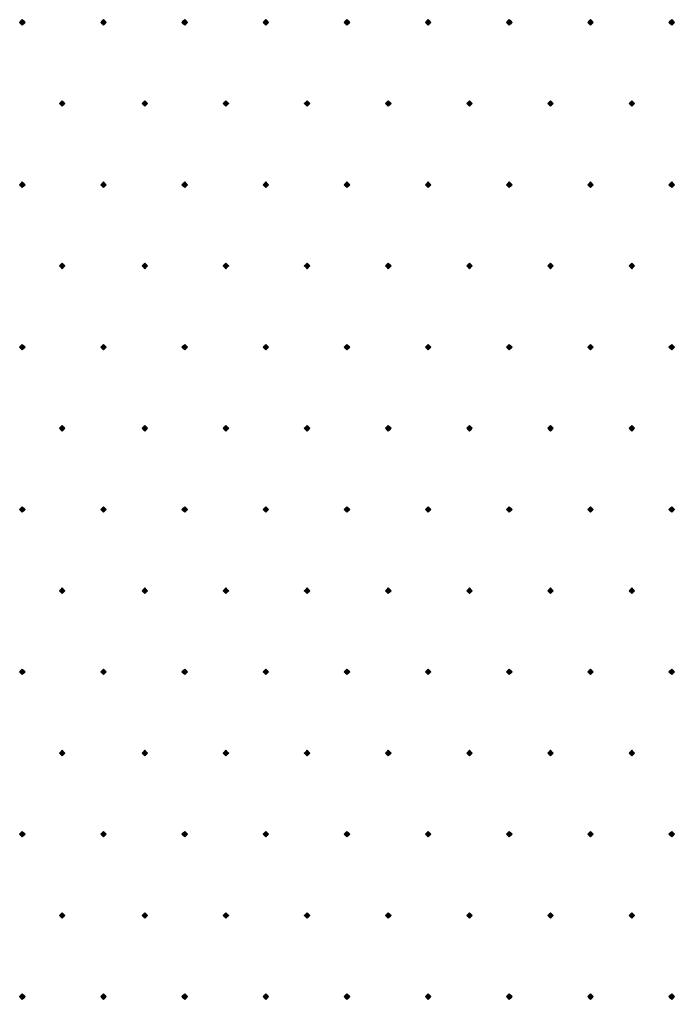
# Model space of a CAD drawing. Header units: millimetres. Extents: x 0 to 420, y 0 to 297.
# Drawn here: x 136.88 to 146.96, y 69.45 to 84.52 of the extents above; entities that cross this region are included whole.
import ezdxf

# ---------------------------------------------------------------- set-up
doc = ezdxf.new("R2010")
doc.units = ezdxf.units.MM

msp = doc.modelspace()

# ---------------------------------------------------------------- hatches: boundary and pattern name
for points in [[(136.927, 84.519), (136.906, 84.497), (136.885, 84.476), (136.906, 84.455), (136.927, 84.434), (136.948, 84.455), (136.97, 84.476), (136.948, 84.497), (136.927, 84.519)], [(138.176, 84.519), (138.155, 84.497), (138.134, 84.476), (138.155, 84.455), (138.176, 84.434), (138.197, 84.455), (138.218, 84.476), (138.197, 84.497), (138.176, 84.519)], [(139.425, 84.519), (139.404, 84.497), (139.383, 84.476), (139.404, 84.455), (139.425, 84.434), (139.446, 84.455), (139.467, 84.476), (139.446, 84.497), (139.425, 84.519)], [(140.674, 84.519), (140.653, 84.497), (140.631, 84.476), (140.653, 84.455), (140.674, 84.434), (140.695, 84.455), (140.716, 84.476), (140.695, 84.497), (140.674, 84.519)], [(141.922, 84.519), (141.901, 84.497), (141.88, 84.476), (141.901, 84.455), (141.922, 84.434), (141.944, 84.455), (141.965, 84.476), (141.944, 84.497), (141.922, 84.519)], [(143.171, 84.519), (143.15, 84.497), (143.129, 84.476), (143.15, 84.455), (143.171, 84.434), (143.193, 84.455), (143.214, 84.476), (143.193, 84.497), (143.171, 84.519)], [(144.42, 84.519), (144.399, 84.497), (144.378, 84.476), (144.399, 84.455), (144.42, 84.434), (144.441, 84.455), (144.462, 84.476), (144.441, 84.497), (144.42, 84.519)], [(145.669, 84.519), (145.648, 84.497), (145.627, 84.476), (145.648, 84.455), (145.669, 84.434), (145.69, 84.455), (145.711, 84.476), (145.69, 84.497), (145.669, 84.519)], [(146.918, 84.519), (146.897, 84.497), (146.876, 84.476), (146.897, 84.455), (146.918, 84.434), (146.939, 84.455), (146.96, 84.476), (146.939, 84.497), (146.918, 84.519)], [(137.541, 83.27), (137.52, 83.248), (137.499, 83.227), (137.52, 83.206), (137.541, 83.185), (137.562, 83.206), (137.583, 83.227), (137.562, 83.248), (137.541, 83.27)], [(138.811, 83.27), (138.79, 83.248), (138.769, 83.227), (138.79, 83.206), (138.811, 83.185), (138.832, 83.206), (138.853, 83.227), (138.832, 83.248), (138.811, 83.27)], [(140.06, 83.27), (140.039, 83.248), (140.018, 83.227), (140.039, 83.206), (140.06, 83.185), (140.081, 83.206), (140.102, 83.227), (140.081, 83.248), (140.06, 83.27)], [(141.309, 83.27), (141.287, 83.248), (141.266, 83.227), (141.287, 83.206), (141.309, 83.185), (141.33, 83.206), (141.351, 83.227), (141.33, 83.248), (141.309, 83.27)], [(142.558, 83.27), (142.536, 83.248), (142.515, 83.227), (142.536, 83.206), (142.558, 83.185), (142.579, 83.206), (142.6, 83.227), (142.579, 83.248), (142.558, 83.27)], [(143.806, 83.27), (143.785, 83.248), (143.764, 83.227), (143.785, 83.206), (143.806, 83.185), (143.828, 83.206), (143.849, 83.227), (143.828, 83.248), (143.806, 83.27)], [(145.055, 83.27), (145.034, 83.248), (145.013, 83.227), (145.034, 83.206), (145.055, 83.185), (145.076, 83.206), (145.097, 83.227), (145.076, 83.248), (145.055, 83.27)], [(146.304, 83.27), (146.283, 83.248), (146.262, 83.227), (146.283, 83.206), (146.304, 83.185), (146.325, 83.206), (146.346, 83.227), (146.325, 83.248), (146.304, 83.27)], [(136.927, 82.021), (136.906, 82), (136.885, 81.979), (136.906, 81.957), (136.927, 81.936), (136.948, 81.957), (136.97, 81.979), (136.948, 82), (136.927, 82.021)], [(138.176, 82.021), (138.155, 82), (138.134, 81.979), (138.155, 81.957), (138.176, 81.936), (138.197, 81.957), (138.218, 81.979), (138.197, 82), (138.176, 82.021)], [(139.425, 82.021), (139.404, 82), (139.383, 81.979), (139.404, 81.957), (139.425, 81.936), (139.446, 81.957), (139.467, 81.979), (139.446, 82), (139.425, 82.021)], [(140.674, 82.021), (140.653, 82), (140.631, 81.979), (140.653, 81.957), (140.674, 81.936), (140.695, 81.957), (140.716, 81.979), (140.695, 82), (140.674, 82.021)], [(141.922, 82.021), (141.901, 82), (141.88, 81.979), (141.901, 81.957), (141.922, 81.936), (141.944, 81.957), (141.965, 81.979), (141.944, 82), (141.922, 82.021)], [(143.171, 82.021), (143.15, 82), (143.129, 81.979), (143.15, 81.957), (143.171, 81.936), (143.193, 81.957), (143.214, 81.979), (143.193, 82), (143.171, 82.021)], [(144.42, 82.021), (144.399, 82), (144.378, 81.979), (144.399, 81.957), (144.42, 81.936), (144.441, 81.957), (144.462, 81.979), (144.441, 82), (144.42, 82.021)], [(145.669, 82.021), (145.648, 82), (145.627, 81.979), (145.648, 81.957), (145.669, 81.936), (145.69, 81.957), (145.711, 81.979), (145.69, 82), (145.669, 82.021)], [(146.918, 82.021), (146.897, 82), (146.876, 81.979), (146.897, 81.957), (146.918, 81.936), (146.939, 81.957), (146.96, 81.979), (146.939, 82), (146.918, 82.021)], [(137.541, 80.772), (137.52, 80.751), (137.499, 80.73), (137.52, 80.709), (137.541, 80.687), (137.562, 80.709), (137.583, 80.73), (137.562, 80.751), (137.541, 80.772)], [(138.811, 80.772), (138.79, 80.751), (138.769, 80.73), (138.79, 80.709), (138.811, 80.687), (138.832, 80.709), (138.853, 80.73), (138.832, 80.751), (138.811, 80.772)], [(140.06, 80.772), (140.039, 80.751), (140.018, 80.73), (140.039, 80.709), (140.06, 80.687), (140.081, 80.709), (140.102, 80.73), (140.081, 80.751), (140.06, 80.772)], [(141.309, 80.772), (141.287, 80.751), (141.266, 80.73), (141.287, 80.709), (141.309, 80.687), (141.33, 80.709), (141.351, 80.73), (141.33, 80.751), (141.309, 80.772)], [(142.558, 80.772), (142.536, 80.751), (142.515, 80.73), (142.536, 80.709), (142.558, 80.687), (142.579, 80.709), (142.6, 80.73), (142.579, 80.751), (142.558, 80.772)], [(143.806, 80.772), (143.785, 80.751), (143.764, 80.73), (143.785, 80.709), (143.806, 80.687), (143.828, 80.709), (143.849, 80.73), (143.828, 80.751), (143.806, 80.772)], [(145.055, 80.772), (145.034, 80.751), (145.013, 80.73), (145.034, 80.709), (145.055, 80.687), (145.076, 80.709), (145.097, 80.73), (145.076, 80.751), (145.055, 80.772)], [(146.304, 80.772), (146.283, 80.751), (146.262, 80.73), (146.283, 80.709), (146.304, 80.687), (146.325, 80.709), (146.346, 80.73), (146.325, 80.751), (146.304, 80.772)], [(136.927, 79.523), (136.906, 79.502), (136.885, 79.481), (136.906, 79.46), (136.927, 79.438), (136.948, 79.46), (136.97, 79.481), (136.948, 79.502), (136.927, 79.523)], [(138.176, 79.523), (138.155, 79.502), (138.134, 79.481), (138.155, 79.46), (138.176, 79.438), (138.197, 79.46), (138.218, 79.481), (138.197, 79.502), (138.176, 79.523)], [(139.425, 79.523), (139.404, 79.502), (139.383, 79.481), (139.404, 79.46), (139.425, 79.438), (139.446, 79.46), (139.467, 79.481), (139.446, 79.502), (139.425, 79.523)], [(140.674, 79.523), (140.653, 79.502), (140.631, 79.481), (140.653, 79.46), (140.674, 79.438), (140.695, 79.46), (140.716, 79.481), (140.695, 79.502), (140.674, 79.523)], [(141.922, 79.523), (141.901, 79.502), (141.88, 79.481), (141.901, 79.46), (141.922, 79.438), (141.944, 79.46), (141.965, 79.481), (141.944, 79.502), (141.922, 79.523)], [(143.171, 79.523), (143.15, 79.502), (143.129, 79.481), (143.15, 79.46), (143.171, 79.438), (143.193, 79.46), (143.214, 79.481), (143.193, 79.502), (143.171, 79.523)], [(144.42, 79.523), (144.399, 79.502), (144.378, 79.481), (144.399, 79.46), (144.42, 79.438), (144.441, 79.46), (144.462, 79.481), (144.441, 79.502), (144.42, 79.523)], [(145.669, 79.523), (145.648, 79.502), (145.627, 79.481), (145.648, 79.46), (145.669, 79.438), (145.69, 79.46), (145.711, 79.481), (145.69, 79.502), (145.669, 79.523)], [(146.918, 79.523), (146.897, 79.502), (146.876, 79.481), (146.897, 79.46), (146.918, 79.438), (146.939, 79.46), (146.96, 79.481), (146.939, 79.502), (146.918, 79.523)], [(137.541, 78.274), (137.52, 78.253), (137.499, 78.232), (137.52, 78.211), (137.541, 78.19), (137.562, 78.211), (137.583, 78.232), (137.562, 78.253), (137.541, 78.274)], [(138.811, 78.274), (138.79, 78.253), (138.769, 78.232), (138.79, 78.211), (138.811, 78.19), (138.832, 78.211), (138.853, 78.232), (138.832, 78.253), (138.811, 78.274)], [(140.06, 78.274), (140.039, 78.253), (140.018, 78.232), (140.039, 78.211), (140.06, 78.19), (140.081, 78.211), (140.102, 78.232), (140.081, 78.253), (140.06, 78.274)], [(141.309, 78.274), (141.287, 78.253), (141.266, 78.232), (141.287, 78.211), (141.309, 78.19), (141.33, 78.211), (141.351, 78.232), (141.33, 78.253), (141.309, 78.274)], [(142.558, 78.274), (142.536, 78.253), (142.515, 78.232), (142.536, 78.211), (142.558, 78.19), (142.579, 78.211), (142.6, 78.232), (142.579, 78.253), (142.558, 78.274)], [(143.806, 78.274), (143.785, 78.253), (143.764, 78.232), (143.785, 78.211), (143.806, 78.19), (143.828, 78.211), (143.849, 78.232), (143.828, 78.253), (143.806, 78.274)], [(145.055, 78.274), (145.034, 78.253), (145.013, 78.232), (145.034, 78.211), (145.055, 78.19), (145.076, 78.211), (145.097, 78.232), (145.076, 78.253), (145.055, 78.274)], [(146.304, 78.274), (146.283, 78.253), (146.262, 78.232), (146.283, 78.211), (146.304, 78.19), (146.325, 78.211), (146.346, 78.232), (146.325, 78.253), (146.304, 78.274)], [(136.927, 77.025), (136.906, 77.004), (136.885, 76.983), (136.906, 76.962), (136.927, 76.941), (136.948, 76.962), (136.97, 76.983), (136.948, 77.004), (136.927, 77.025)], [(138.176, 77.025), (138.155, 77.004), (138.134, 76.983), (138.155, 76.962), (138.176, 76.941), (138.197, 76.962), (138.218, 76.983), (138.197, 77.004), (138.176, 77.025)], [(139.425, 77.025), (139.404, 77.004), (139.383, 76.983), (139.404, 76.962), (139.425, 76.941), (139.446, 76.962), (139.467, 76.983), (139.446, 77.004), (139.425, 77.025)], [(140.674, 77.025), (140.653, 77.004), (140.631, 76.983), (140.653, 76.962), (140.674, 76.941), (140.695, 76.962), (140.716, 76.983), (140.695, 77.004), (140.674, 77.025)], [(141.922, 77.025), (141.901, 77.004), (141.88, 76.983), (141.901, 76.962), (141.922, 76.941), (141.944, 76.962), (141.965, 76.983), (141.944, 77.004), (141.922, 77.025)], [(143.171, 77.025), (143.15, 77.004), (143.129, 76.983), (143.15, 76.962), (143.171, 76.941), (143.193, 76.962), (143.214, 76.983), (143.193, 77.004), (143.171, 77.025)], [(144.42, 77.025), (144.399, 77.004), (144.378, 76.983), (144.399, 76.962), (144.42, 76.941), (144.441, 76.962), (144.462, 76.983), (144.441, 77.004), (144.42, 77.025)], [(145.669, 77.025), (145.648, 77.004), (145.627, 76.983), (145.648, 76.962), (145.669, 76.941), (145.69, 76.962), (145.711, 76.983), (145.69, 77.004), (145.669, 77.025)], [(146.918, 77.025), (146.897, 77.004), (146.876, 76.983), (146.897, 76.962), (146.918, 76.941), (146.939, 76.962), (146.96, 76.983), (146.939, 77.004), (146.918, 77.025)], [(137.541, 75.777), (137.52, 75.755), (137.499, 75.734), (137.52, 75.713), (137.541, 75.692), (137.562, 75.713), (137.583, 75.734), (137.562, 75.755), (137.541, 75.777)], [(138.811, 75.777), (138.79, 75.755), (138.769, 75.734), (138.79, 75.713), (138.811, 75.692), (138.832, 75.713), (138.853, 75.734), (138.832, 75.755), (138.811, 75.777)], [(140.06, 75.777), (140.039, 75.755), (140.018, 75.734), (140.039, 75.713), (140.06, 75.692), (140.081, 75.713), (140.102, 75.734), (140.081, 75.755), (140.06, 75.777)], [(141.309, 75.777), (141.287, 75.755), (141.266, 75.734), (141.287, 75.713), (141.309, 75.692), (141.33, 75.713), (141.351, 75.734), (141.33, 75.755), (141.309, 75.777)], [(142.558, 75.777), (142.536, 75.755), (142.515, 75.734), (142.536, 75.713), (142.558, 75.692), (142.579, 75.713), (142.6, 75.734), (142.579, 75.755), (142.558, 75.777)], [(143.806, 75.777), (143.785, 75.755), (143.764, 75.734), (143.785, 75.713), (143.806, 75.692), (143.828, 75.713), (143.849, 75.734), (143.828, 75.755), (143.806, 75.777)], [(145.055, 75.777), (145.034, 75.755), (145.013, 75.734), (145.034, 75.713), (145.055, 75.692), (145.076, 75.713), (145.097, 75.734), (145.076, 75.755), (145.055, 75.777)], [(146.304, 75.777), (146.283, 75.755), (146.262, 75.734), (146.283, 75.713), (146.304, 75.692), (146.325, 75.713), (146.346, 75.734), (146.325, 75.755), (146.304, 75.777)], [(136.927, 74.528), (136.906, 74.507), (136.885, 74.486), (136.906, 74.464), (136.927, 74.443), (136.948, 74.464), (136.97, 74.486), (136.948, 74.507), (136.927, 74.528)], [(138.176, 74.528), (138.155, 74.507), (138.134, 74.486), (138.155, 74.464), (138.176, 74.443), (138.197, 74.464), (138.218, 74.486), (138.197, 74.507), (138.176, 74.528)], [(139.425, 74.528), (139.404, 74.507), (139.383, 74.486), (139.404, 74.464), (139.425, 74.443), (139.446, 74.464), (139.467, 74.486), (139.446, 74.507), (139.425, 74.528)], [(140.674, 74.528), (140.653, 74.507), (140.631, 74.486), (140.653, 74.464), (140.674, 74.443), (140.695, 74.464), (140.716, 74.486), (140.695, 74.507), (140.674, 74.528)], [(141.922, 74.528), (141.901, 74.507), (141.88, 74.486), (141.901, 74.464), (141.922, 74.443), (141.944, 74.464), (141.965, 74.486), (141.944, 74.507), (141.922, 74.528)], [(143.171, 74.528), (143.15, 74.507), (143.129, 74.486), (143.15, 74.464), (143.171, 74.443), (143.193, 74.464), (143.214, 74.486), (143.193, 74.507), (143.171, 74.528)], [(144.42, 74.528), (144.399, 74.507), (144.378, 74.486), (144.399, 74.464), (144.42, 74.443), (144.441, 74.464), (144.462, 74.486), (144.441, 74.507), (144.42, 74.528)], [(145.669, 74.528), (145.648, 74.507), (145.627, 74.486), (145.648, 74.464), (145.669, 74.443), (145.69, 74.464), (145.711, 74.486), (145.69, 74.507), (145.669, 74.528)], [(146.918, 74.528), (146.897, 74.507), (146.876, 74.486), (146.897, 74.464), (146.918, 74.443), (146.939, 74.464), (146.96, 74.486), (146.939, 74.507), (146.918, 74.528)], [(137.541, 73.279), (137.52, 73.258), (137.499, 73.237), (137.52, 73.215), (137.541, 73.194), (137.562, 73.215), (137.583, 73.237), (137.562, 73.258), (137.541, 73.279)], [(138.811, 73.279), (138.79, 73.258), (138.769, 73.237), (138.79, 73.215), (138.811, 73.194), (138.832, 73.215), (138.853, 73.237), (138.832, 73.258), (138.811, 73.279)], [(140.06, 73.279), (140.039, 73.258), (140.018, 73.237), (140.039, 73.215), (140.06, 73.194), (140.081, 73.215), (140.102, 73.237), (140.081, 73.258), (140.06, 73.279)], [(141.309, 73.279), (141.287, 73.258), (141.266, 73.237), (141.287, 73.215), (141.309, 73.194), (141.33, 73.215), (141.351, 73.237), (141.33, 73.258), (141.309, 73.279)], [(142.558, 73.279), (142.536, 73.258), (142.515, 73.237), (142.536, 73.215), (142.558, 73.194), (142.579, 73.215), (142.6, 73.237), (142.579, 73.258), (142.558, 73.279)], [(143.806, 73.279), (143.785, 73.258), (143.764, 73.237), (143.785, 73.215), (143.806, 73.194), (143.828, 73.215), (143.849, 73.237), (143.828, 73.258), (143.806, 73.279)], [(145.055, 73.279), (145.034, 73.258), (145.013, 73.237), (145.034, 73.215), (145.055, 73.194), (145.076, 73.215), (145.097, 73.237), (145.076, 73.258), (145.055, 73.279)], [(146.304, 73.279), (146.283, 73.258), (146.262, 73.237), (146.283, 73.215), (146.304, 73.194), (146.325, 73.215), (146.346, 73.237), (146.325, 73.258), (146.304, 73.279)], [(136.927, 72.03), (136.906, 72.009), (136.885, 71.988), (136.906, 71.967), (136.927, 71.946), (136.948, 71.967), (136.97, 71.988), (136.948, 72.009), (136.927, 72.03)], [(138.176, 72.03), (138.155, 72.009), (138.134, 71.988), (138.155, 71.967), (138.176, 71.946), (138.197, 71.967), (138.218, 71.988), (138.197, 72.009), (138.176, 72.03)], [(139.425, 72.03), (139.404, 72.009), (139.383, 71.988), (139.404, 71.967), (139.425, 71.946), (139.446, 71.967), (139.467, 71.988), (139.446, 72.009), (139.425, 72.03)], [(140.674, 72.03), (140.653, 72.009), (140.631, 71.988), (140.653, 71.967), (140.674, 71.946), (140.695, 71.967), (140.716, 71.988), (140.695, 72.009), (140.674, 72.03)], [(141.922, 72.03), (141.901, 72.009), (141.88, 71.988), (141.901, 71.967), (141.922, 71.946), (141.944, 71.967), (141.965, 71.988), (141.944, 72.009), (141.922, 72.03)], [(143.171, 72.03), (143.15, 72.009), (143.129, 71.988), (143.15, 71.967), (143.171, 71.946), (143.193, 71.967), (143.214, 71.988), (143.193, 72.009), (143.171, 72.03)], [(144.42, 72.03), (144.399, 72.009), (144.378, 71.988), (144.399, 71.967), (144.42, 71.946), (144.441, 71.967), (144.462, 71.988), (144.441, 72.009), (144.42, 72.03)], [(145.669, 72.03), (145.648, 72.009), (145.627, 71.988), (145.648, 71.967), (145.669, 71.946), (145.69, 71.967), (145.711, 71.988), (145.69, 72.009), (145.669, 72.03)], [(146.918, 72.03), (146.897, 72.009), (146.876, 71.988), (146.897, 71.967), (146.918, 71.946), (146.939, 71.967), (146.96, 71.988), (146.939, 72.009), (146.918, 72.03)], [(137.541, 70.781), (137.52, 70.76), (137.499, 70.739), (137.52, 70.718), (137.541, 70.697), (137.562, 70.718), (137.583, 70.739), (137.562, 70.76), (137.541, 70.781)], [(138.811, 70.781), (138.79, 70.76), (138.769, 70.739), (138.79, 70.718), (138.811, 70.697), (138.832, 70.718), (138.853, 70.739), (138.832, 70.76), (138.811, 70.781)], [(140.06, 70.781), (140.039, 70.76), (140.018, 70.739), (140.039, 70.718), (140.06, 70.697), (140.081, 70.718), (140.102, 70.739), (140.081, 70.76), (140.06, 70.781)], [(141.309, 70.781), (141.287, 70.76), (141.266, 70.739), (141.287, 70.718), (141.309, 70.697), (141.33, 70.718), (141.351, 70.739), (141.33, 70.76), (141.309, 70.781)], [(142.558, 70.781), (142.536, 70.76), (142.515, 70.739), (142.536, 70.718), (142.558, 70.697), (142.579, 70.718), (142.6, 70.739), (142.579, 70.76), (142.558, 70.781)], [(143.806, 70.781), (143.785, 70.76), (143.764, 70.739), (143.785, 70.718), (143.806, 70.697), (143.828, 70.718), (143.849, 70.739), (143.828, 70.76), (143.806, 70.781)], [(145.055, 70.781), (145.034, 70.76), (145.013, 70.739), (145.034, 70.718), (145.055, 70.697), (145.076, 70.718), (145.097, 70.739), (145.076, 70.76), (145.055, 70.781)], [(146.304, 70.781), (146.283, 70.76), (146.262, 70.739), (146.283, 70.718), (146.304, 70.697), (146.325, 70.718), (146.346, 70.739), (146.325, 70.76), (146.304, 70.781)], [(136.927, 69.532), (136.906, 69.511), (136.885, 69.49), (136.906, 69.469), (136.927, 69.448), (136.948, 69.469), (136.97, 69.49), (136.948, 69.511), (136.927, 69.532)], [(138.176, 69.532), (138.155, 69.511), (138.134, 69.49), (138.155, 69.469), (138.176, 69.448), (138.197, 69.469), (138.218, 69.49), (138.197, 69.511), (138.176, 69.532)], [(139.425, 69.532), (139.404, 69.511), (139.383, 69.49), (139.404, 69.469), (139.425, 69.448), (139.446, 69.469), (139.467, 69.49), (139.446, 69.511), (139.425, 69.532)], [(140.674, 69.532), (140.653, 69.511), (140.631, 69.49), (140.653, 69.469), (140.674, 69.448), (140.695, 69.469), (140.716, 69.49), (140.695, 69.511), (140.674, 69.532)], [(141.922, 69.532), (141.901, 69.511), (141.88, 69.49), (141.901, 69.469), (141.922, 69.448), (141.944, 69.469), (141.965, 69.49), (141.944, 69.511), (141.922, 69.532)], [(143.171, 69.532), (143.15, 69.511), (143.129, 69.49), (143.15, 69.469), (143.171, 69.448), (143.193, 69.469), (143.214, 69.49), (143.193, 69.511), (143.171, 69.532)], [(144.42, 69.532), (144.399, 69.511), (144.378, 69.49), (144.399, 69.469), (144.42, 69.448), (144.441, 69.469), (144.462, 69.49), (144.441, 69.511), (144.42, 69.532)], [(145.669, 69.532), (145.648, 69.511), (145.627, 69.49), (145.648, 69.469), (145.669, 69.448), (145.69, 69.469), (145.711, 69.49), (145.69, 69.511), (145.669, 69.532)], [(146.918, 69.532), (146.897, 69.511), (146.876, 69.49), (146.897, 69.469), (146.918, 69.448), (146.939, 69.469), (146.96, 69.49), (146.939, 69.511), (146.918, 69.532)]]:
    msp.add_hatch(color=7).paths.add_polyline_path(points)

# ---------------------------------------------------------------- linework, layer by layer
at = {"lineweight": 0}
for points in [[(136.927, 84.519), (136.906, 84.497), (136.885, 84.476), (136.906, 84.455), (136.927, 84.434), (136.948, 84.455), (136.97, 84.476), (136.948, 84.497)], [(138.176, 84.519), (138.155, 84.497), (138.134, 84.476), (138.155, 84.455), (138.176, 84.434), (138.197, 84.455), (138.218, 84.476), (138.197, 84.497)], [(139.425, 84.519), (139.404, 84.497), (139.383, 84.476), (139.404, 84.455), (139.425, 84.434), (139.446, 84.455), (139.467, 84.476), (139.446, 84.497)], [(140.674, 84.519), (140.653, 84.497), (140.631, 84.476), (140.653, 84.455), (140.674, 84.434), (140.695, 84.455), (140.716, 84.476), (140.695, 84.497)], [(141.922, 84.519), (141.901, 84.497), (141.88, 84.476), (141.901, 84.455), (141.922, 84.434), (141.944, 84.455), (141.965, 84.476), (141.944, 84.497)], [(143.171, 84.519), (143.15, 84.497), (143.129, 84.476), (143.15, 84.455), (143.171, 84.434), (143.193, 84.455), (143.214, 84.476), (143.193, 84.497)], [(144.42, 84.519), (144.399, 84.497), (144.378, 84.476), (144.399, 84.455), (144.42, 84.434), (144.441, 84.455), (144.462, 84.476), (144.441, 84.497)], [(145.669, 84.519), (145.648, 84.497), (145.627, 84.476), (145.648, 84.455), (145.669, 84.434), (145.69, 84.455), (145.711, 84.476), (145.69, 84.497)], [(146.918, 84.519), (146.897, 84.497), (146.876, 84.476), (146.897, 84.455), (146.918, 84.434), (146.939, 84.455), (146.96, 84.476), (146.939, 84.497)], [(137.541, 83.27), (137.52, 83.248), (137.499, 83.227), (137.52, 83.206), (137.541, 83.185), (137.562, 83.206), (137.583, 83.227), (137.562, 83.248)], [(138.811, 83.27), (138.79, 83.248), (138.769, 83.227), (138.79, 83.206), (138.811, 83.185), (138.832, 83.206), (138.853, 83.227), (138.832, 83.248)], [(140.06, 83.27), (140.039, 83.248), (140.018, 83.227), (140.039, 83.206), (140.06, 83.185), (140.081, 83.206), (140.102, 83.227), (140.081, 83.248)], [(141.309, 83.27), (141.287, 83.248), (141.266, 83.227), (141.287, 83.206), (141.309, 83.185), (141.33, 83.206), (141.351, 83.227), (141.33, 83.248)], [(142.558, 83.27), (142.536, 83.248), (142.515, 83.227), (142.536, 83.206), (142.558, 83.185), (142.579, 83.206), (142.6, 83.227), (142.579, 83.248)], [(143.806, 83.27), (143.785, 83.248), (143.764, 83.227), (143.785, 83.206), (143.806, 83.185), (143.828, 83.206), (143.849, 83.227), (143.828, 83.248)], [(145.055, 83.27), (145.034, 83.248), (145.013, 83.227), (145.034, 83.206), (145.055, 83.185), (145.076, 83.206), (145.097, 83.227), (145.076, 83.248)], [(146.304, 83.27), (146.283, 83.248), (146.262, 83.227), (146.283, 83.206), (146.304, 83.185), (146.325, 83.206), (146.346, 83.227), (146.325, 83.248)], [(136.927, 82.021), (136.906, 82), (136.885, 81.979), (136.906, 81.957), (136.927, 81.936), (136.948, 81.957), (136.97, 81.979), (136.948, 82)], [(138.176, 82.021), (138.155, 82), (138.134, 81.979), (138.155, 81.957), (138.176, 81.936), (138.197, 81.957), (138.218, 81.979), (138.197, 82)], [(139.425, 82.021), (139.404, 82), (139.383, 81.979), (139.404, 81.957), (139.425, 81.936), (139.446, 81.957), (139.467, 81.979), (139.446, 82)], [(140.674, 82.021), (140.653, 82), (140.631, 81.979), (140.653, 81.957), (140.674, 81.936), (140.695, 81.957), (140.716, 81.979), (140.695, 82)], [(141.922, 82.021), (141.901, 82), (141.88, 81.979), (141.901, 81.957), (141.922, 81.936), (141.944, 81.957), (141.965, 81.979), (141.944, 82)], [(143.171, 82.021), (143.15, 82), (143.129, 81.979), (143.15, 81.957), (143.171, 81.936), (143.193, 81.957), (143.214, 81.979), (143.193, 82)], [(144.42, 82.021), (144.399, 82), (144.378, 81.979), (144.399, 81.957), (144.42, 81.936), (144.441, 81.957), (144.462, 81.979), (144.441, 82)], [(145.669, 82.021), (145.648, 82), (145.627, 81.979), (145.648, 81.957), (145.669, 81.936), (145.69, 81.957), (145.711, 81.979), (145.69, 82)], [(146.918, 82.021), (146.897, 82), (146.876, 81.979), (146.897, 81.957), (146.918, 81.936), (146.939, 81.957), (146.96, 81.979), (146.939, 82)], [(137.541, 80.772), (137.52, 80.751), (137.499, 80.73), (137.52, 80.709), (137.541, 80.687), (137.562, 80.709), (137.583, 80.73), (137.562, 80.751)], [(138.811, 80.772), (138.79, 80.751), (138.769, 80.73), (138.79, 80.709), (138.811, 80.687), (138.832, 80.709), (138.853, 80.73), (138.832, 80.751)], [(140.06, 80.772), (140.039, 80.751), (140.018, 80.73), (140.039, 80.709), (140.06, 80.687), (140.081, 80.709), (140.102, 80.73), (140.081, 80.751)], [(141.309, 80.772), (141.287, 80.751), (141.266, 80.73), (141.287, 80.709), (141.309, 80.687), (141.33, 80.709), (141.351, 80.73), (141.33, 80.751)], [(142.558, 80.772), (142.536, 80.751), (142.515, 80.73), (142.536, 80.709), (142.558, 80.687), (142.579, 80.709), (142.6, 80.73), (142.579, 80.751)], [(143.806, 80.772), (143.785, 80.751), (143.764, 80.73), (143.785, 80.709), (143.806, 80.687), (143.828, 80.709), (143.849, 80.73), (143.828, 80.751)], [(145.055, 80.772), (145.034, 80.751), (145.013, 80.73), (145.034, 80.709), (145.055, 80.687), (145.076, 80.709), (145.097, 80.73), (145.076, 80.751)], [(146.304, 80.772), (146.283, 80.751), (146.262, 80.73), (146.283, 80.709), (146.304, 80.687), (146.325, 80.709), (146.346, 80.73), (146.325, 80.751)], [(136.927, 79.523), (136.906, 79.502), (136.885, 79.481), (136.906, 79.46), (136.927, 79.438), (136.948, 79.46), (136.97, 79.481), (136.948, 79.502)], [(138.176, 79.523), (138.155, 79.502), (138.134, 79.481), (138.155, 79.46), (138.176, 79.438), (138.197, 79.46), (138.218, 79.481), (138.197, 79.502)], [(139.425, 79.523), (139.404, 79.502), (139.383, 79.481), (139.404, 79.46), (139.425, 79.438), (139.446, 79.46), (139.467, 79.481), (139.446, 79.502)], [(140.674, 79.523), (140.653, 79.502), (140.631, 79.481), (140.653, 79.46), (140.674, 79.438), (140.695, 79.46), (140.716, 79.481), (140.695, 79.502)], [(141.922, 79.523), (141.901, 79.502), (141.88, 79.481), (141.901, 79.46), (141.922, 79.438), (141.944, 79.46), (141.965, 79.481), (141.944, 79.502)], [(143.171, 79.523), (143.15, 79.502), (143.129, 79.481), (143.15, 79.46), (143.171, 79.438), (143.193, 79.46), (143.214, 79.481), (143.193, 79.502)], [(144.42, 79.523), (144.399, 79.502), (144.378, 79.481), (144.399, 79.46), (144.42, 79.438), (144.441, 79.46), (144.462, 79.481), (144.441, 79.502)], [(145.669, 79.523), (145.648, 79.502), (145.627, 79.481), (145.648, 79.46), (145.669, 79.438), (145.69, 79.46), (145.711, 79.481), (145.69, 79.502)], [(146.918, 79.523), (146.897, 79.502), (146.876, 79.481), (146.897, 79.46), (146.918, 79.438), (146.939, 79.46), (146.96, 79.481), (146.939, 79.502)], [(137.541, 78.274), (137.52, 78.253), (137.499, 78.232), (137.52, 78.211), (137.541, 78.19), (137.562, 78.211), (137.583, 78.232), (137.562, 78.253)], [(138.811, 78.274), (138.79, 78.253), (138.769, 78.232), (138.79, 78.211), (138.811, 78.19), (138.832, 78.211), (138.853, 78.232), (138.832, 78.253)], [(140.06, 78.274), (140.039, 78.253), (140.018, 78.232), (140.039, 78.211), (140.06, 78.19), (140.081, 78.211), (140.102, 78.232), (140.081, 78.253)], [(141.309, 78.274), (141.287, 78.253), (141.266, 78.232), (141.287, 78.211), (141.309, 78.19), (141.33, 78.211), (141.351, 78.232), (141.33, 78.253)], [(142.558, 78.274), (142.536, 78.253), (142.515, 78.232), (142.536, 78.211), (142.558, 78.19), (142.579, 78.211), (142.6, 78.232), (142.579, 78.253)], [(143.806, 78.274), (143.785, 78.253), (143.764, 78.232), (143.785, 78.211), (143.806, 78.19), (143.828, 78.211), (143.849, 78.232), (143.828, 78.253)], [(145.055, 78.274), (145.034, 78.253), (145.013, 78.232), (145.034, 78.211), (145.055, 78.19), (145.076, 78.211), (145.097, 78.232), (145.076, 78.253)], [(146.304, 78.274), (146.283, 78.253), (146.262, 78.232), (146.283, 78.211), (146.304, 78.19), (146.325, 78.211), (146.346, 78.232), (146.325, 78.253)], [(136.927, 77.025), (136.906, 77.004), (136.885, 76.983), (136.906, 76.962), (136.927, 76.941), (136.948, 76.962), (136.97, 76.983), (136.948, 77.004)], [(138.176, 77.025), (138.155, 77.004), (138.134, 76.983), (138.155, 76.962), (138.176, 76.941), (138.197, 76.962), (138.218, 76.983), (138.197, 77.004)], [(139.425, 77.025), (139.404, 77.004), (139.383, 76.983), (139.404, 76.962), (139.425, 76.941), (139.446, 76.962), (139.467, 76.983), (139.446, 77.004)], [(140.674, 77.025), (140.653, 77.004), (140.631, 76.983), (140.653, 76.962), (140.674, 76.941), (140.695, 76.962), (140.716, 76.983), (140.695, 77.004)], [(141.922, 77.025), (141.901, 77.004), (141.88, 76.983), (141.901, 76.962), (141.922, 76.941), (141.944, 76.962), (141.965, 76.983), (141.944, 77.004)], [(143.171, 77.025), (143.15, 77.004), (143.129, 76.983), (143.15, 76.962), (143.171, 76.941), (143.193, 76.962), (143.214, 76.983), (143.193, 77.004)], [(144.42, 77.025), (144.399, 77.004), (144.378, 76.983), (144.399, 76.962), (144.42, 76.941), (144.441, 76.962), (144.462, 76.983), (144.441, 77.004)], [(145.669, 77.025), (145.648, 77.004), (145.627, 76.983), (145.648, 76.962), (145.669, 76.941), (145.69, 76.962), (145.711, 76.983), (145.69, 77.004)], [(146.918, 77.025), (146.897, 77.004), (146.876, 76.983), (146.897, 76.962), (146.918, 76.941), (146.939, 76.962), (146.96, 76.983), (146.939, 77.004)], [(137.541, 75.777), (137.52, 75.755), (137.499, 75.734), (137.52, 75.713), (137.541, 75.692), (137.562, 75.713), (137.583, 75.734), (137.562, 75.755)], [(138.811, 75.777), (138.79, 75.755), (138.769, 75.734), (138.79, 75.713), (138.811, 75.692), (138.832, 75.713), (138.853, 75.734), (138.832, 75.755)], [(140.06, 75.777), (140.039, 75.755), (140.018, 75.734), (140.039, 75.713), (140.06, 75.692), (140.081, 75.713), (140.102, 75.734), (140.081, 75.755)], [(141.309, 75.777), (141.287, 75.755), (141.266, 75.734), (141.287, 75.713), (141.309, 75.692), (141.33, 75.713), (141.351, 75.734), (141.33, 75.755)], [(142.558, 75.777), (142.536, 75.755), (142.515, 75.734), (142.536, 75.713), (142.558, 75.692), (142.579, 75.713), (142.6, 75.734), (142.579, 75.755)], [(143.806, 75.777), (143.785, 75.755), (143.764, 75.734), (143.785, 75.713), (143.806, 75.692), (143.828, 75.713), (143.849, 75.734), (143.828, 75.755)], [(145.055, 75.777), (145.034, 75.755), (145.013, 75.734), (145.034, 75.713), (145.055, 75.692), (145.076, 75.713), (145.097, 75.734), (145.076, 75.755)], [(146.304, 75.777), (146.283, 75.755), (146.262, 75.734), (146.283, 75.713), (146.304, 75.692), (146.325, 75.713), (146.346, 75.734), (146.325, 75.755)], [(136.927, 74.528), (136.906, 74.507), (136.885, 74.486), (136.906, 74.464), (136.927, 74.443), (136.948, 74.464), (136.97, 74.486), (136.948, 74.507)], [(138.176, 74.528), (138.155, 74.507), (138.134, 74.486), (138.155, 74.464), (138.176, 74.443), (138.197, 74.464), (138.218, 74.486), (138.197, 74.507)], [(139.425, 74.528), (139.404, 74.507), (139.383, 74.486), (139.404, 74.464), (139.425, 74.443), (139.446, 74.464), (139.467, 74.486), (139.446, 74.507)], [(140.674, 74.528), (140.653, 74.507), (140.631, 74.486), (140.653, 74.464), (140.674, 74.443), (140.695, 74.464), (140.716, 74.486), (140.695, 74.507)], [(141.922, 74.528), (141.901, 74.507), (141.88, 74.486), (141.901, 74.464), (141.922, 74.443), (141.944, 74.464), (141.965, 74.486), (141.944, 74.507)], [(143.171, 74.528), (143.15, 74.507), (143.129, 74.486), (143.15, 74.464), (143.171, 74.443), (143.193, 74.464), (143.214, 74.486), (143.193, 74.507)], [(144.42, 74.528), (144.399, 74.507), (144.378, 74.486), (144.399, 74.464), (144.42, 74.443), (144.441, 74.464), (144.462, 74.486), (144.441, 74.507)], [(145.669, 74.528), (145.648, 74.507), (145.627, 74.486), (145.648, 74.464), (145.669, 74.443), (145.69, 74.464), (145.711, 74.486), (145.69, 74.507)], [(146.918, 74.528), (146.897, 74.507), (146.876, 74.486), (146.897, 74.464), (146.918, 74.443), (146.939, 74.464), (146.96, 74.486), (146.939, 74.507)], [(137.541, 73.279), (137.52, 73.258), (137.499, 73.237), (137.52, 73.215), (137.541, 73.194), (137.562, 73.215), (137.583, 73.237), (137.562, 73.258)], [(138.811, 73.279), (138.79, 73.258), (138.769, 73.237), (138.79, 73.215), (138.811, 73.194), (138.832, 73.215), (138.853, 73.237), (138.832, 73.258)], [(140.06, 73.279), (140.039, 73.258), (140.018, 73.237), (140.039, 73.215), (140.06, 73.194), (140.081, 73.215), (140.102, 73.237), (140.081, 73.258)], [(141.309, 73.279), (141.287, 73.258), (141.266, 73.237), (141.287, 73.215), (141.309, 73.194), (141.33, 73.215), (141.351, 73.237), (141.33, 73.258)], [(142.558, 73.279), (142.536, 73.258), (142.515, 73.237), (142.536, 73.215), (142.558, 73.194), (142.579, 73.215), (142.6, 73.237), (142.579, 73.258)], [(143.806, 73.279), (143.785, 73.258), (143.764, 73.237), (143.785, 73.215), (143.806, 73.194), (143.828, 73.215), (143.849, 73.237), (143.828, 73.258)], [(145.055, 73.279), (145.034, 73.258), (145.013, 73.237), (145.034, 73.215), (145.055, 73.194), (145.076, 73.215), (145.097, 73.237), (145.076, 73.258)], [(146.304, 73.279), (146.283, 73.258), (146.262, 73.237), (146.283, 73.215), (146.304, 73.194), (146.325, 73.215), (146.346, 73.237), (146.325, 73.258)], [(136.927, 72.03), (136.906, 72.009), (136.885, 71.988), (136.906, 71.967), (136.927, 71.946), (136.948, 71.967), (136.97, 71.988), (136.948, 72.009)], [(138.176, 72.03), (138.155, 72.009), (138.134, 71.988), (138.155, 71.967), (138.176, 71.946), (138.197, 71.967), (138.218, 71.988), (138.197, 72.009)], [(139.425, 72.03), (139.404, 72.009), (139.383, 71.988), (139.404, 71.967), (139.425, 71.946), (139.446, 71.967), (139.467, 71.988), (139.446, 72.009)], [(140.674, 72.03), (140.653, 72.009), (140.631, 71.988), (140.653, 71.967), (140.674, 71.946), (140.695, 71.967), (140.716, 71.988), (140.695, 72.009)], [(141.922, 72.03), (141.901, 72.009), (141.88, 71.988), (141.901, 71.967), (141.922, 71.946), (141.944, 71.967), (141.965, 71.988), (141.944, 72.009)], [(143.171, 72.03), (143.15, 72.009), (143.129, 71.988), (143.15, 71.967), (143.171, 71.946), (143.193, 71.967), (143.214, 71.988), (143.193, 72.009)], [(144.42, 72.03), (144.399, 72.009), (144.378, 71.988), (144.399, 71.967), (144.42, 71.946), (144.441, 71.967), (144.462, 71.988), (144.441, 72.009)], [(145.669, 72.03), (145.648, 72.009), (145.627, 71.988), (145.648, 71.967), (145.669, 71.946), (145.69, 71.967), (145.711, 71.988), (145.69, 72.009)], [(146.918, 72.03), (146.897, 72.009), (146.876, 71.988), (146.897, 71.967), (146.918, 71.946), (146.939, 71.967), (146.96, 71.988), (146.939, 72.009)], [(137.541, 70.781), (137.52, 70.76), (137.499, 70.739), (137.52, 70.718), (137.541, 70.697), (137.562, 70.718), (137.583, 70.739), (137.562, 70.76)], [(138.811, 70.781), (138.79, 70.76), (138.769, 70.739), (138.79, 70.718), (138.811, 70.697), (138.832, 70.718), (138.853, 70.739), (138.832, 70.76)], [(140.06, 70.781), (140.039, 70.76), (140.018, 70.739), (140.039, 70.718), (140.06, 70.697), (140.081, 70.718), (140.102, 70.739), (140.081, 70.76)], [(141.309, 70.781), (141.287, 70.76), (141.266, 70.739), (141.287, 70.718), (141.309, 70.697), (141.33, 70.718), (141.351, 70.739), (141.33, 70.76)], [(142.558, 70.781), (142.536, 70.76), (142.515, 70.739), (142.536, 70.718), (142.558, 70.697), (142.579, 70.718), (142.6, 70.739), (142.579, 70.76)], [(143.806, 70.781), (143.785, 70.76), (143.764, 70.739), (143.785, 70.718), (143.806, 70.697), (143.828, 70.718), (143.849, 70.739), (143.828, 70.76)], [(145.055, 70.781), (145.034, 70.76), (145.013, 70.739), (145.034, 70.718), (145.055, 70.697), (145.076, 70.718), (145.097, 70.739), (145.076, 70.76)], [(146.304, 70.781), (146.283, 70.76), (146.262, 70.739), (146.283, 70.718), (146.304, 70.697), (146.325, 70.718), (146.346, 70.739), (146.325, 70.76)], [(136.927, 69.532), (136.906, 69.511), (136.885, 69.49), (136.906, 69.469), (136.927, 69.448), (136.948, 69.469), (136.97, 69.49), (136.948, 69.511)], [(138.176, 69.532), (138.155, 69.511), (138.134, 69.49), (138.155, 69.469), (138.176, 69.448), (138.197, 69.469), (138.218, 69.49), (138.197, 69.511)], [(139.425, 69.532), (139.404, 69.511), (139.383, 69.49), (139.404, 69.469), (139.425, 69.448), (139.446, 69.469), (139.467, 69.49), (139.446, 69.511)], [(140.674, 69.532), (140.653, 69.511), (140.631, 69.49), (140.653, 69.469), (140.674, 69.448), (140.695, 69.469), (140.716, 69.49), (140.695, 69.511)], [(141.922, 69.532), (141.901, 69.511), (141.88, 69.49), (141.901, 69.469), (141.922, 69.448), (141.944, 69.469), (141.965, 69.49), (141.944, 69.511)], [(143.171, 69.532), (143.15, 69.511), (143.129, 69.49), (143.15, 69.469), (143.171, 69.448), (143.193, 69.469), (143.214, 69.49), (143.193, 69.511)], [(144.42, 69.532), (144.399, 69.511), (144.378, 69.49), (144.399, 69.469), (144.42, 69.448), (144.441, 69.469), (144.462, 69.49), (144.441, 69.511)], [(145.669, 69.532), (145.648, 69.511), (145.627, 69.49), (145.648, 69.469), (145.669, 69.448), (145.69, 69.469), (145.711, 69.49), (145.69, 69.511)], [(146.918, 69.532), (146.897, 69.511), (146.876, 69.49), (146.897, 69.469), (146.918, 69.448), (146.939, 69.469), (146.96, 69.49), (146.939, 69.511)]]:
    msp.add_lwpolyline(points, close=True, dxfattribs=at)

doc.saveas('drawing.dxf')
